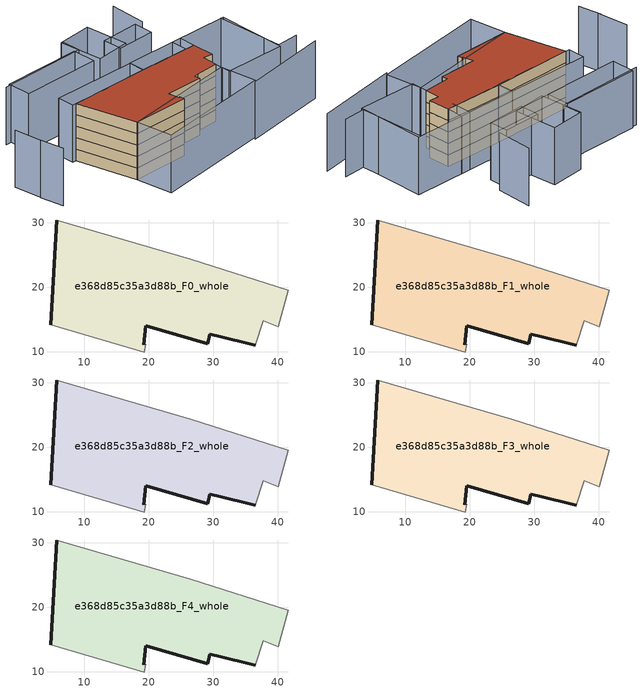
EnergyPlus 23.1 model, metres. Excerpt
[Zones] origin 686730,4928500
e368d85c35a3d88b_F0_whole
 floor ground (EU_floor_Construction): 41.64,19.59 40.09,13.94 37.71,14.81 36.5,11.06 30.56,12.52 29.45,12.74 29.15,11.26 19.52,14.03 19.19,11.14 19.51,11.16 19.31,9.99 4.76,14.2 5.69,30.46 26.46,24.36 z0
 wall outside (EU_wall_Construction): 19.19,11.14 19.52,14.03 29.15,11.26 29.45,12.74 30.56,12.52 36.5,11.06 / 5.69,30.46 4.76,14.2 z0:3
 wall adiabatic (EU_wall_Construction): 4.76,14.2 19.31,9.99 19.51,11.16 19.19,11.14 / 36.5,11.06 37.71,14.81 40.09,13.94 41.64,19.59 26.46,24.36 5.69,30.46 z0:3
e368d85c35a3d88b_F1_whole
 floor to e368d85c35a3d88b_F0_whole (EU_floor_Construction): 41.64,19.59 40.09,13.94 37.71,14.81 36.5,11.06 30.56,12.52 29.45,12.74 29.15,11.26 19.52,14.03 19.19,11.14 19.51,11.16 19.31,9.99 4.76,14.2 5.69,30.46 26.46,24.36 z3
 wall outside (EU_wall_Construction): 19.19,11.14 19.52,14.03 29.15,11.26 29.45,12.74 30.56,12.52 36.5,11.06 / 5.69,30.46 4.76,14.2 z3:6
 wall adiabatic (EU_wall_Construction): 4.76,14.2 19.31,9.99 19.51,11.16 19.19,11.14 / 36.5,11.06 37.71,14.81 40.09,13.94 41.64,19.59 26.46,24.36 5.69,30.46 z3:6
e368d85c35a3d88b_F2_whole
 floor to e368d85c35a3d88b_F1_whole (EU_floor_Construction): 41.64,19.59 40.09,13.94 37.71,14.81 36.5,11.06 30.56,12.52 29.45,12.74 29.15,11.26 19.52,14.03 19.19,11.14 19.51,11.16 19.31,9.99 4.76,14.2 5.69,30.46 26.46,24.36 z6
 wall outside (EU_wall_Construction): 19.19,11.14 19.52,14.03 29.15,11.26 29.45,12.74 30.56,12.52 36.5,11.06 / 5.69,30.46 4.76,14.2 z6:9
 wall adiabatic (EU_wall_Construction): 4.76,14.2 19.31,9.99 19.51,11.16 19.19,11.14 / 36.5,11.06 37.71,14.81 40.09,13.94 41.64,19.59 26.46,24.36 5.69,30.46 z6:9
e368d85c35a3d88b_F3_whole
 floor to e368d85c35a3d88b_F2_whole (EU_floor_Construction): 41.64,19.59 40.09,13.94 37.71,14.81 36.5,11.06 30.56,12.52 29.45,12.74 29.15,11.26 19.52,14.03 19.19,11.14 19.51,11.16 19.31,9.99 4.76,14.2 5.69,30.46 26.46,24.36 z9
 wall outside (EU_wall_Construction): 19.19,11.14 19.52,14.03 29.15,11.26 29.45,12.74 30.56,12.52 36.5,11.06 / 5.69,30.46 4.76,14.2 z9:12
 wall adiabatic (EU_wall_Construction): 4.76,14.2 19.31,9.99 19.51,11.16 19.19,11.14 / 36.5,11.06 37.71,14.81 40.09,13.94 41.64,19.59 26.46,24.36 5.69,30.46 z9:12
e368d85c35a3d88b_F4_whole
 floor to e368d85c35a3d88b_F3_whole (EU_floor_Construction): 41.64,19.59 40.09,13.94 37.71,14.81 36.5,11.06 30.56,12.52 29.45,12.74 29.15,11.26 19.52,14.03 19.19,11.14 19.51,11.16 19.31,9.99 4.76,14.2 5.69,30.46 26.46,24.36 z12
 wall outside (EU_wall_Construction): 19.19,11.14 19.52,14.03 29.15,11.26 29.45,12.74 30.56,12.52 36.5,11.06 / 5.69,30.46 4.76,14.2 z12:15
 wall adiabatic (EU_wall_Construction): 4.76,14.2 19.31,9.99 19.51,11.16 19.19,11.14 / 36.5,11.06 37.71,14.81 40.09,13.94 41.64,19.59 26.46,24.36 5.69,30.46 z12:15
 roof outside (EU_roof_Construction): 40.09,13.94 41.64,19.59 26.46,24.36 5.69,30.46 4.76,14.2 19.31,9.99 19.51,11.16 19.19,11.14 19.52,14.03 29.15,11.26 29.45,12.74 30.56,12.52 36.5,11.06 37.71,14.81 z15
shading: 33.63,-0.6 56.53,-3.69 / -12.89,29.53 -13.65,23.27 / -11.55,36.88 -13.01,28.52 / 56.65,1.27 51.01,2.67 / 51.01,2.67 55.3,19.94 / 45.43,34.88 48.57,44.05 / 28.76,46.3 27.46,41.6 / 27.46,41.6 4.55,47.94 / 5.95,35.06 27.7,28.39 / 27.7,28.39 26.38,24.12 / 26.38,24.12 4.64,30.78 / 4.64,30.78 5.95,35.06 / 24.69,36.19 4.5,42.01 / 4.5,42.01 6.22,48 / 6.22,48 26.42,42.18 / 26.42,42.18 24.69,36.19 / 4.76,14.2 35.86,9.31 / 35.86,9.31 34.35,-0.31 / 34.35,-0.31 3.25,4.59 / 3.25,4.59 4.76,14.2 / 40.54,24.46 55.99,19.72 / 55.99,19.72 50.58,2.1 / 50.58,2.1 35.14,6.84 / 35.14,6.84 40.54,24.46 / 27.5,28.46 42.91,23.74 / 42.91,23.74 41.64,19.59 / 41.64,19.59 26.23,24.3 / 26.23,24.3 27.5,28.46 / 42.32,30.86 32.54,33.51 / 32.54,33.51 33.87,38.41 / 33.87,38.41 43.65,35.76 / 43.65,35.76 42.32,30.86 / 26.19,35.29 28.47,46.57 / 28.47,46.57 37.38,44.77 / 37.38,44.77 35.1,33.49 / 35.1,33.49 26.19,35.29 z0:15
[Building]
EU S2 Campaign: North Axis=0; Terrain=City; Solar Distribution=FullExterior
[Site:Location]
Bologna: Latitude=44.5; Longitude=11.25; Time Zone=1; Elevation=37
[SizingPeriod:WeatherFileDays]
AnnualSizingPeriod: Begin Month=1; Begin Day of Month=1; End Month=12; End Day of Month=31; Day of Week for Start Day=Monday; Use Weather File Daylight Saving Period=No; Use Weather File Rain and Snow Indicators=No
[MATERIAL]
EU_InternalMass_Material: Roughness=MediumRough; Thickness=0.1; Conductivity=1; Density=1800; Specific Heat=900; Thermal Absorptance=0.9; Solar Absorptance=0.7; Visible Absorptance=0.7
[MATERIAL:NOMASS] Roughness=MediumRough; Thermal Absorptance=0.9; Solar Absorptance=0.7; Visible Absorptance=0.7
Name | Thermal Resistance
EU_wall_NoMass | 0.905828
EU_roof_NoMass | 0.37593
EU_floor_NoMass | 0.67114
[CONSTRUCTION]
EU_wall_Construction: EU_wall_NoMass
EU_roof_Construction: EU_roof_NoMass
EU_floor_Construction: EU_floor_NoMass
EU_InternalMass_Construction: EU_InternalMass_Material
[ZONE] Type=1; Multiplier=1; Ceiling Height=autocalculate; Floor Area=autocalculate; Part of Total Floor Area=Yes
Name | Volume
e368d85c35a3d88b_F0_whole | 1379.09
e368d85c35a3d88b_F1_whole; e368d85c35a3d88b_F2_whole; e368d85c35a3d88b_F3_whole; e368d85c35a3d88b_F4_whole | 1379.08
[INTERNALMASS] Construction=EU_InternalMass_Construction; Surface Area=368.864
Name | Zone or ZoneList
e368d85c35a3d88b_F0_whole_EU_InternalMass | e368d85c35a3d88b_F0_whole
e368d85c35a3d88b_F1_whole_EU_InternalMass | e368d85c35a3d88b_F1_whole
e368d85c35a3d88b_F2_whole_EU_InternalMass | e368d85c35a3d88b_F2_whole
e368d85c35a3d88b_F3_whole_EU_InternalMass | e368d85c35a3d88b_F3_whole
e368d85c35a3d88b_F4_whole_EU_InternalMass | e368d85c35a3d88b_F4_whole
[OTHEREQUIPMENT] Fuel Type=Electricity; Design Level Calculation Method=Watts/Area; Power per Zone Floor Area=1; Fraction Latent=0; Fraction Radiant=0; Fraction Lost=0; Carbon Dioxide Generation Rate=0; EndUse Subcategory=EU_Step8_InternalGains
Name | Zone or ZoneList or Space or SpaceList | Schedule
EU_Step8_InternalGain_e368d85c35a3d88b_F0_whole_f000 | e368d85c35a3d88b_F0_whole | EU_Step8_GainSchedule_e368d85c35a3d88b_F0_whole_f000
EU_Step8_InternalGain_e368d85c35a3d88b_F1_whole_f000 | e368d85c35a3d88b_F1_whole | EU_Step8_GainSchedule_e368d85c35a3d88b_F1_whole_f000
EU_Step8_InternalGain_e368d85c35a3d88b_F2_whole_f000 | e368d85c35a3d88b_F2_whole | EU_Step8_GainSchedule_e368d85c35a3d88b_F2_whole_f000
EU_Step8_InternalGain_e368d85c35a3d88b_F3_whole_f000 | e368d85c35a3d88b_F3_whole | EU_Step8_GainSchedule_e368d85c35a3d88b_F3_whole_f000
EU_Step8_InternalGain_e368d85c35a3d88b_F4_whole_f000 | e368d85c35a3d88b_F4_whole | EU_Step8_GainSchedule_e368d85c35a3d88b_F4_whole_f000
[ZONEVENTILATION:DESIGNFLOWRATE] Schedule=EU_AlwaysOn; Design Flow Rate Calculation Method=AirChanges/Hour; Air Changes per Hour=0.73129; Ventilation Type=Natural; Fan Pressure Rise=0; Fan Total Efficiency=1; Constant Term Coefficient=1; Temperature Term Coefficient=0; Velocity Term Coefficient=0; Velocity Squared Term Coefficient=0; Minimum Indoor Temperature=-100; Maximum Indoor Temperature=100; Delta Temperature=-100; Minimum Outdoor Temperature=-100; Maximum Outdoor Temperature=100; Maximum Wind Speed=40
Name | Zone or ZoneList or Space or SpaceList
EU_ConstantAir_e368d85c35a3d88b_F0_whole | e368d85c35a3d88b_F0_whole
EU_ConstantAir_e368d85c35a3d88b_F1_whole | e368d85c35a3d88b_F1_whole
EU_ConstantAir_e368d85c35a3d88b_F2_whole | e368d85c35a3d88b_F2_whole
EU_ConstantAir_e368d85c35a3d88b_F3_whole | e368d85c35a3d88b_F3_whole
EU_ConstantAir_e368d85c35a3d88b_F4_whole | e368d85c35a3d88b_F4_whole
[HVACTEMPLATE:THERMOSTAT] Constant Heating Setpoint=20; Constant Cooling Setpoint=50
EU_HeatOnly_e368d85c35a3d88b_F0_whole; EU_HeatOnly_e368d85c35a3d88b_F1_whole; EU_HeatOnly_e368d85c35a3d88b_F2_whole; EU_HeatOnly_e368d85c35a3d88b_F3_whole; EU_HeatOnly_e368d85c35a3d88b_F4_whole
[HVACTEMPLATE:ZONE:IDEALLOADSAIRSYSTEM] System Availability Schedule=EU_AlwaysOn; Maximum Heating Supply Air Temperature=50; Minimum Cooling Supply Air Temperature=13; Maximum Heating Supply Air Humidity Ratio=0.0156; Minimum Cooling Supply Air Humidity Ratio=0.0077; Heating Limit=NoLimit; Cooling Limit=NoLimit; Heating Availability Schedule=EU_AlwaysOn; Cooling Availability Schedule=EU_CoolingOff; Dehumidification Control Type=ConstantSensibleHeatRatio; Cooling Sensible Heat Ratio=0.7; Dehumidification Setpoint=60; Humidification Control Type=None; Humidification Setpoint=30; Outdoor Air Method=None; Outdoor Air Flow Rate per Person=0.00944; Outdoor Air Flow Rate per Zone Floor Area=0; Outdoor Air Flow Rate per Zone=0; Demand Controlled Ventilation Type=None; Outdoor Air Economizer Type=NoEconomizer; Heat Recovery Type=None; Sensible Heat Recovery Effectiveness=0.7; Latent Heat Recovery Effectiveness=0.65
Name | Template Thermostat
e368d85c35a3d88b_F0_whole | EU_HeatOnly_e368d85c35a3d88b_F0_whole
e368d85c35a3d88b_F1_whole | EU_HeatOnly_e368d85c35a3d88b_F1_whole
e368d85c35a3d88b_F2_whole | EU_HeatOnly_e368d85c35a3d88b_F2_whole
e368d85c35a3d88b_F3_whole | EU_HeatOnly_e368d85c35a3d88b_F3_whole
e368d85c35a3d88b_F4_whole | EU_HeatOnly_e368d85c35a3d88b_F4_whole
[SIZING:ZONE] Zone Cooling Design Supply Air Temperature Input Method=SupplyAirTemperature; Zone Cooling Design Supply Air Temperature=13; Zone Heating Design Supply Air Temperature Input Method=SupplyAirTemperature; Zone Heating Design Supply Air Temperature=50; Zone Cooling Design Supply Air Humidity Ratio=0.008; Zone Heating Design Supply Air Humidity Ratio=0.008; Cooling Design Air Flow Method=DesignDay; Cooling Design Air Flow Rate=0; Cooling Minimum Air Flow per Zone Floor Area=0.000762; Cooling Minimum Air Flow=0; Cooling Minimum Air Flow Fraction=0.2; Heating Design Air Flow Method=DesignDay; Heating Design Air Flow Rate=0; Heating Maximum Air Flow per Zone Floor Area=0.002032; Heating Maximum Air Flow=0.141576; Heating Maximum Air Flow Fraction=0.3; Account for Dedicated Outdoor Air System=No; Dedicated Outdoor Air System Control Strategy=NeutralSupplyAir; Dedicated Outdoor Air Low Setpoint Temperature for Design=autosize; Dedicated Outdoor Air High Setpoint Temperature for Design=autosize; Zone Load Sizing Method=Sensible Load Only No Latent Load; Zone Latent Cooling Design Supply Air Humidity Ratio Input Method=HumidityRatioDifference; Zone Cooling Design Supply Air Humidity Ratio Difference=0.005; Zone Latent Heating Design Supply Air Humidity Ratio Input Method=HumidityRatioDifference; Zone Humidification Design Supply Air Humidity Ratio Difference=0.005
e368d85c35a3d88b_F0_whole; e368d85c35a3d88b_F1_whole; e368d85c35a3d88b_F2_whole; e368d85c35a3d88b_F3_whole; e368d85c35a3d88b_F4_whole
[SCHEDULE:CONSTANT]
Name | Hourly Value
EU_AlwaysOn | 1
EU_CoolingOff | 0
[SCHEDULE:FILE] Column Number=1; Rows to Skip at Top=0; Number of Hours of Data=8760; Column Separator=Comma; Interpolate to Timestep=No; Minutes per Item=60; Adjust Schedule for Daylight Savings=Yes
Name | File
EU_Step8_GainSchedule_e368d85c35a3d88b_F0_whole_f000 | ../../schedules/e368d85c35a3d88b/e368d85c35a3d88b_F0_whole_f000_gain.csv
EU_Step8_GainSchedule_e368d85c35a3d88b_F1_whole_f000 | ../../schedules/e368d85c35a3d88b/e368d85c35a3d88b_F1_whole_f000_gain.csv
EU_Step8_GainSchedule_e368d85c35a3d88b_F2_whole_f000 | ../../schedules/e368d85c35a3d88b/e368d85c35a3d88b_F2_whole_f000_gain.csv
EU_Step8_GainSchedule_e368d85c35a3d88b_F3_whole_f000 | ../../schedules/e368d85c35a3d88b/e368d85c35a3d88b_F3_whole_f000_gain.csv
EU_Step8_GainSchedule_e368d85c35a3d88b_F4_whole_f000 | ../../schedules/e368d85c35a3d88b/e368d85c35a3d88b_F4_whole_f000_gain.csv
